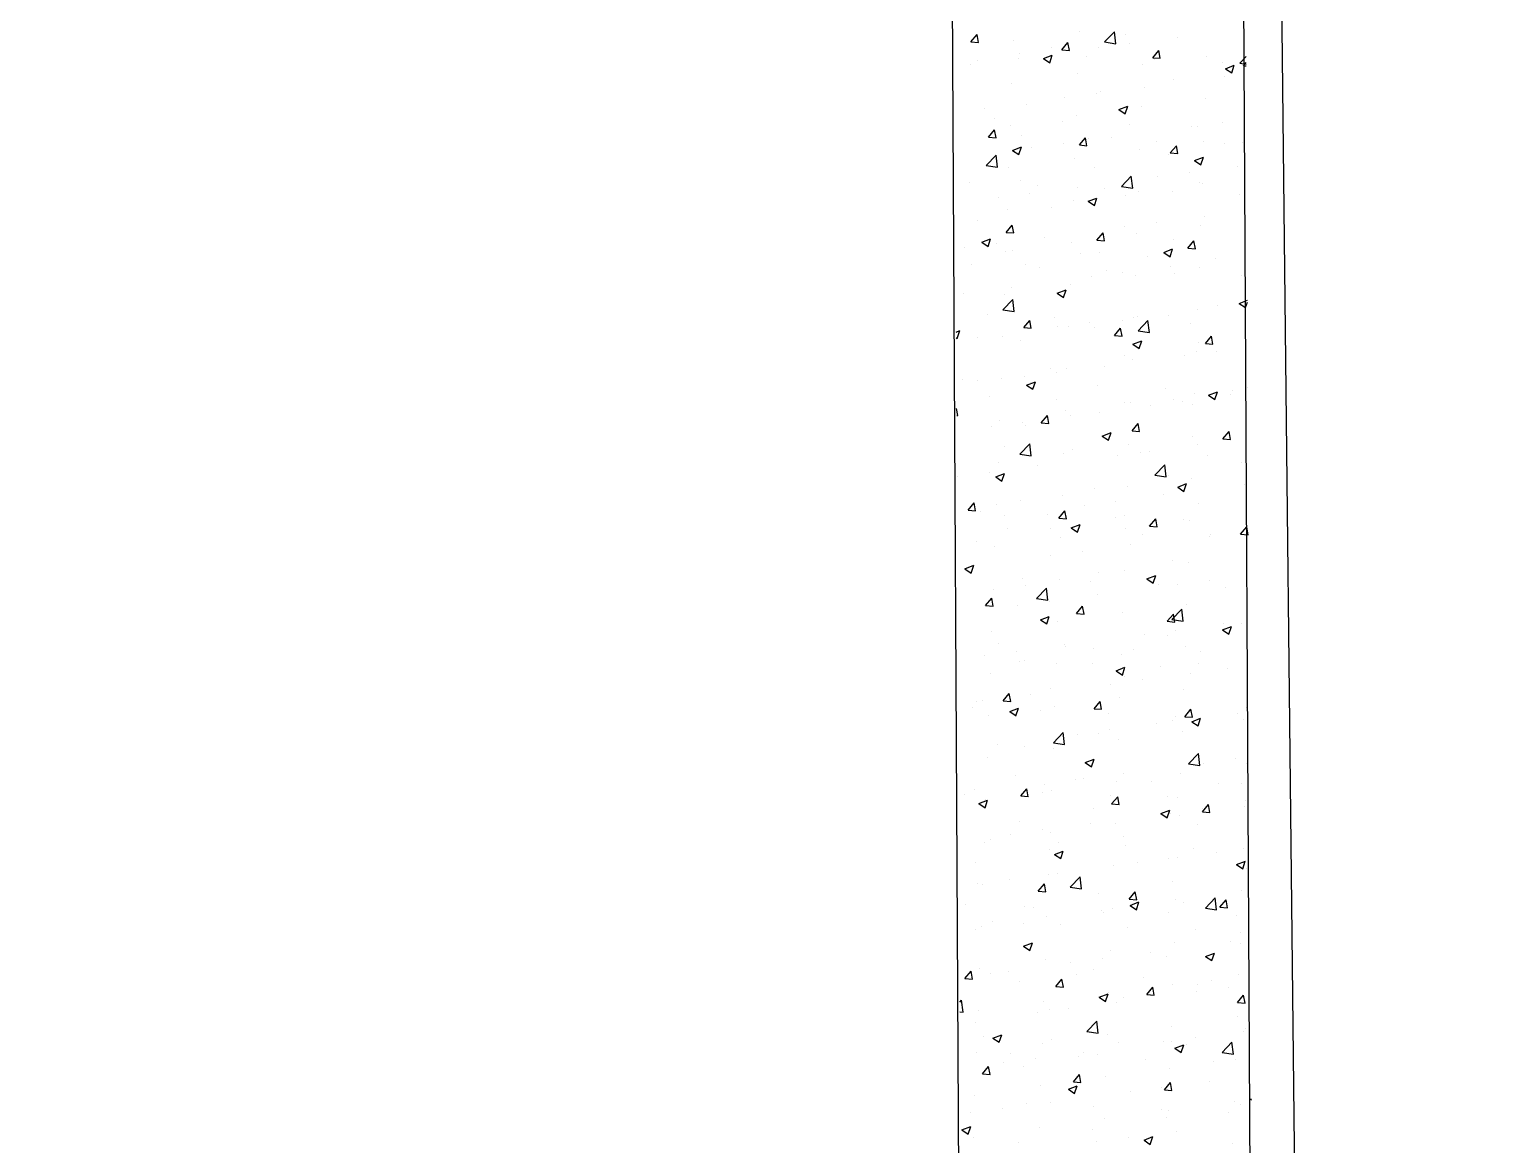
# Model space of a CAD drawing. Header units: millimetres. Extents: x 331487 to 517269, y 198509 to 399936.
# Drawn here: x 448268 to 449434, y 314198 to 315079 of the extents above; entities that cross this region are included whole.
import ezdxf

# ---------------------------------------------------------------- set-up
doc = ezdxf.new("R2010")
doc.units = ezdxf.units.MM
doc.header["$MEASUREMENT"] = 0
doc.layers.add('9th_plot boundry', color=1, linetype='Continuous')
doc.layers.add('COLUMN', color=6, linetype='Continuous')

msp = doc.modelspace()

# ---------------------------------------------------------------- linework, layer by layer
at = {"layer": '9th_plot boundry'}
msp.add_line((449434.4, 299006.3), (448946.6, 343103.6), dxfattribs=at)
msp.add_lwpolyline([(448946.6, 343103.6), (414422.2, 340817.1, 0.386106), (408845.6, 334960.7), (408845.6, 299960.7), (449434.4, 299006.3)], format="xyb", close=True, dxfattribs=at)
at = {"layer": 'COLUMN'}
for p, q in [((448972.9, 319477.3), (449064.3, 302244.5)), ((449202.9, 319478.5), (449294.4, 302239))]:
    msp.add_line(p, q, dxfattribs=at)
at = {"layer": 'COLUMN', "color": 2, "linetype": 'Continuous'}
for p, q in [((449010.8, 315069.1), (449015.7, 315074.8)), ((449016.8, 315068.5), (449015.7, 315074.8)), ((449096.4, 315077.2), (449096.4, 315077.2)), ((449116.3, 315068.9), (449124.1, 315077)), ((449125.2, 315067.5), (449124.1, 315077)), ((449132.9, 315074.6), (449132.9, 315074.6)), ((449174.2, 315072.5), (449174.2, 315072.5)), ((449010.8, 315069.1), (449016.8, 315068.5)), ((449044.4, 315069.7), (449044.4, 315069.7)), ((449049, 315059.7), (449049, 315059.7)), ((449068, 315055.8), (449075, 315058.5)), ((449073, 315052.5), (449075, 315058.5)), ((449074.6, 315064.6), (449074.6, 315064.6)), ((449082.6, 315062.8), (449087.4, 315068.5)), ((449082.6, 315062.8), (449088.5, 315062.3)), ((449088.5, 315062.3), (449087.4, 315068.5)), ((449111.3, 315064.3), (449111.3, 315064.3)), ((449116.3, 315068.9), (449125.2, 315067.5)), ((449136.3, 315067.5), (449136.3, 315067.5)), ((449154.3, 315056.5), (449159.1, 315062.3)), ((449160.3, 315056), (449159.1, 315062.2)), ((449010.2, 315051), (449010.2, 315051)), ((449016.3, 315054.6), (449016.3, 315054.6)), ((449048.1, 315055.9), (449048.1, 315055.9)), ((449068, 315055.8), (449073, 315052.5)), ((449102.4, 315057.4), (449102.4, 315057.4)), ((449146.5, 315050.9), (449146.5, 315050.9)), ((449154.3, 315056.5), (449160.3, 315056)), ((449155.8, 315055.2), (449155.8, 315055.2)), ((449197, 315057.3), (449197, 315057.3)), ((449209.2, 315052.9), (449209.2, 315052.9)), ((449211.7, 315047.8), (449218.7, 315050.5)), ((449211.7, 315047.8), (449216.7, 315044.5)), ((449216.7, 315044.5), (449218.7, 315050.5)), ((449223.1, 315052.3), (449228.1, 315057.5)), ((449223.1, 315052.3), (449228.1, 315051.5)), ((449226, 315050.2), (449228.1, 315052.7)), ((449226, 315050.2), (449228.1, 315050)), ((449043.2, 315036.4), (449043.2, 315036.4)), ((449095.2, 315043.9), (449095.2, 315043.9)), ((449171.1, 315039.6), (449171.1, 315039.6)), ((449211, 315041.4), (449211, 315041.4)), ((449085, 315024.8), (449085, 315024.8)), ((449110, 315028.1), (449110, 315028.1)), ((449112.8, 315029.6), (449112.8, 315029.6)), ((449147.9, 315033.1), (449147.9, 315033.1)), ((449195.8, 315024), (449195.8, 315024)), ((449021.8, 315016.5), (449021.8, 315016.5)), ((449054.5, 315019.6), (449054.5, 315019.6)), ((449127.7, 315015.6), (449134.7, 315018.3)), ((449127.7, 315015.6), (449132.7, 315012.2)), ((449132.6, 315012.2), (449134.7, 315018.3)), ((449145.3, 315017.6), (449145.3, 315017.6)), ((449029.6, 315008.6), (449029.6, 315008.6)), ((449042, 315003.1), (449042, 315003.1)), ((449082.9, 315006.3), (449082.9, 315006.3)), ((449093.9, 315010.6), (449093.9, 315010.6)), ((449136.3, 315004.1), (449136.3, 315004.1)), ((449184.7, 315002), (449184.7, 315002)), ((449189.7, 315001.8), (449189.7, 315001.8)), ((449209.7, 315005.3), (449209.7, 315005.3)), ((449024.7, 314993.8), (449029.5, 314999.6)), ((449024.7, 314993.8), (449030.7, 314993.3)), ((449030.7, 314993.3), (449029.5, 314999.6)), ((449050.7, 314995.2), (449050.7, 314995.2)), ((449083.7, 314988.7), (449083.7, 314988.7)), ((449096.4, 314987.6), (449101.3, 314993.3)), ((449102.4, 314987), (449101.3, 314993.3)), ((449104, 314992.9), (449104, 314992.9)), ((449121.6, 314993.7), (449121.6, 314993.7)), ((449157.4, 314990.7), (449157.4, 314990.7)), ((449194.6, 314990.7), (449194.6, 314990.7)), ((449225.3, 314989.9), (449225.3, 314989.9)), ((449022.9, 314971.4), (449030.7, 314979.6)), ((449031.8, 314970.1), (449030.7, 314979.6)), ((449043.7, 314983.3), (449050.7, 314986)), ((449043.7, 314983.3), (449048.6, 314980)), ((449048.6, 314980), (449050.7, 314986)), ((449058.6, 314985.4), (449058.6, 314985.4)), ((449092.7, 314977.3), (449092.7, 314977.3)), ((449096.4, 314987.6), (449102.4, 314987)), ((449144.1, 314984.3), (449144.1, 314984.3)), ((449167, 314979.9), (449167, 314979.9)), ((449168.2, 314981.3), (449173, 314987)), ((449168.2, 314981.3), (449174.1, 314980.8)), ((449174.1, 314980.8), (449173, 314987)), ((449187.4, 314975.3), (449194.4, 314978)), ((449192.3, 314972), (449194.4, 314978)), ((449210.8, 314988.4), (449210.8, 314988.4)), ((449022.9, 314971.4), (449031.8, 314970.1)), ((449040.8, 314969.8), (449040.8, 314969.8)), ((449108.7, 314969.9), (449108.7, 314969.9)), ((449183.4, 314965.8), (449183.4, 314965.8)), ((449187.4, 314975.3), (449192.3, 314972)), ((449221.3, 314970.8), (449221.3, 314970.8)), ((449009.7, 314957.8), (449009.7, 314957.8)), ((449050.3, 314959.9), (449050.3, 314959.9)), ((449063.1, 314955.5), (449063.1, 314955.5)), ((449095.2, 314954.2), (449095.2, 314954.2)), ((449129.6, 314954.9), (449137.4, 314963)), ((449129.6, 314954.9), (449138.5, 314953.5)), ((449138.5, 314953.5), (449137.4, 314963)), ((449158.4, 314962.5), (449158.4, 314962.5)), ((449190.9, 314958), (449190.9, 314958)), ((449193.4, 314957.5), (449193.4, 314957.5)), ((449032.3, 314945.9), (449032.3, 314945.9)), ((449057.4, 314949.2), (449057.4, 314949.2)), ((449091.5, 314944), (449091.5, 314944)), ((449103.3, 314943.1), (449110.3, 314945.7)), ((449103.3, 314943.1), (449108.3, 314939.7)), ((449108.3, 314939.7), (449110.3, 314945.7)), ((449116.4, 314953.3), (449116.4, 314953.3)), ((449132.6, 314948), (449132.6, 314948)), ((449142.8, 314951), (449142.8, 314951)), ((449169.8, 314951), (449169.8, 314951)), ((449223.2, 314948.7), (449223.2, 314948.7)), ((449039.6, 314936.5), (449039.6, 314936.5)), ((449074.3, 314937.9), (449074.3, 314937.9)), ((449195, 314931.4), (449195, 314931.4)), ((449016, 314927.9), (449016, 314927.9)), ((449038.6, 314918.6), (449043.4, 314924.4)), ((449038.6, 314918.6), (449044.6, 314918.1)), ((449044.6, 314918.1), (449043.4, 314924.4)), ((449132.1, 314923.1), (449132.1, 314923.1)), ((449157.1, 314926.4), (449157.1, 314926.4)), ((449192.1, 314924.2), (449192.1, 314924.2)), ((449019.3, 314910.8), (449026.3, 314913.5)), ((449019.3, 314910.8), (449024.3, 314907.4)), ((449024.3, 314907.4), (449026.3, 314913.5)), ((449031.1, 314909.8), (449031.1, 314909.8)), ((449068.9, 314914.8), (449068.9, 314914.8)), ((449090.3, 314910.7), (449090.3, 314910.7)), ((449110.3, 314912.3), (449115.1, 314918.1)), ((449110.3, 314912.3), (449116.3, 314911.8)), ((449116.3, 314911.8), (449115.1, 314918.1)), ((449141.6, 314917.8), (449141.6, 314917.8)), ((449170.8, 314913), (449170.8, 314913)), ((449182, 314906.1), (449186.9, 314911.8)), ((449188, 314905.5), (449186.9, 314911.8)), ((449006, 314906.5), (449006, 314906.5)), ((449038.3, 314903.2), (449038.3, 314903.2)), ((449043.6, 314904.4), (449043.6, 314904.4)), ((449097, 314902.2), (449097, 314902.2)), ((449112.5, 314902.9), (449112.5, 314902.9)), ((449150.3, 314899.9), (449150.3, 314899.9)), ((449163, 314902.8), (449170, 314905.5)), ((449163, 314902.8), (449168, 314899.4)), ((449168, 314899.4), (449170, 314905.5)), ((449182, 314906.1), (449188, 314905.5)), ((449203.7, 314897.6), (449203.7, 314897.6)), ((449011.3, 314893.2), (449011.3, 314893.2)), ((449054.2, 314892.9), (449054.2, 314892.9)), ((449064.7, 314891), (449064.7, 314891)), ((449105.8, 314883.6), (449105.8, 314883.6)), ((449118, 314888.7), (449118, 314888.7)), ((449130.8, 314886.9), (449130.8, 314886.9)), ((449140.4, 314884.5), (449140.4, 314884.5)), ((449168.7, 314891.9), (449168.7, 314891.9)), ((449171.4, 314886.5), (449171.4, 314886.5)), ((449190.9, 314890.9), (449190.9, 314890.9)), ((449224.8, 314884.2), (449224.8, 314884.2)), ((449042.6, 314875.3), (449042.6, 314875.3)), ((449079, 314870.5), (449086, 314873.2)), ((449084, 314867.2), (449086, 314873.2)), ((449089.1, 314877.4), (449089.1, 314877.4)), ((449004.8, 314870.3), (449004.8, 314870.3)), ((449036.1, 314857.5), (449043.9, 314865.6)), ((449037.1, 314869.9), (449037.1, 314869.9)), ((449045, 314856.1), (449043.9, 314865.6)), ((449079, 314870.5), (449084, 314867.2)), ((449205.5, 314860.8), (449205.5, 314860.8)), ((449222.7, 314862.5), (449229.1, 314865)), ((449222.7, 314862.5), (449227.7, 314859.2)), ((449225, 314863.3), (449225, 314863.3)), ((449227.7, 314859.2), (449229.1, 314863.4)), ((449023.7, 314853.6), (449023.7, 314853.6)), ((449036.1, 314857.5), (449045, 314856.1)), ((449052.5, 314843.4), (449057.3, 314849.1)), ((449058.4, 314842.9), (449057.3, 314849.1)), ((449077.1, 314851.3), (449077.1, 314851.3)), ((449130.5, 314849.1), (449130.5, 314849.1)), ((449139.2, 314851.2), (449139.2, 314851.2)), ((449142.4, 314852.5), (449142.4, 314852.5)), ((449142.9, 314840.9), (449150.6, 314849)), ((449151.7, 314839.5), (449150.6, 314849)), ((449166.7, 314853.3), (449166.7, 314853.3)), ((449189.7, 314857.6), (449189.7, 314857.6)), ((448999.2, 314839.9), (449002, 314841)), ((449000, 314834.9), (449002, 314841)), ((449052.5, 314843.4), (449058.4, 314842.9)), ((449079.5, 314844.2), (449079.5, 314844.2)), ((449087.9, 314844.1), (449087.9, 314844.1)), ((449104.5, 314847.5), (449104.5, 314847.5)), ((449108.4, 314843.3), (449108.4, 314843.3)), ((449124.2, 314837.1), (449129, 314842.9)), ((449124.2, 314837.1), (449130.2, 314836.6)), ((449130.2, 314836.6), (449129, 314842.9)), ((449142.9, 314840.9), (449151.7, 314839.5)), ((449183.8, 314846.8), (449183.8, 314846.8)), ((448999.2, 314835.4), (449000, 314834.9)), ((449016.3, 314835.9), (449016.3, 314835.9)), ((449035.9, 314836.6), (449035.9, 314836.6)), ((449050, 314833.3), (449050, 314833.3)), ((449138.7, 314830.3), (449145.7, 314833)), ((449138.7, 314830.3), (449143.7, 314826.9)), ((449143.7, 314826.9), (449145.7, 314833)), ((449190.6, 314831.3), (449190.6, 314831.3)), ((449195.9, 314830.8), (449200.7, 314836.6)), ((449195.9, 314830.8), (449201.9, 314830.3)), ((449201.9, 314830.3), (449200.7, 314836.6)), ((449132.3, 314821.3), (449132.3, 314821.3)), ((449138, 314817.9), (449138, 314817.9)), ((449179.2, 314821.4), (449179.2, 314821.4)), ((449188.5, 314824.3), (449188.5, 314824.3)), ((449204.3, 314824.7), (449204.3, 314824.7)), ((449004.2, 314802.5), (449004.2, 314802.5)), ((449034.7, 314803.4), (449034.7, 314803.4)), ((449053.2, 314804.8), (449053.2, 314804.8)), ((449074, 314811.3), (449074, 314811.3)), ((449078.2, 314808.1), (449078.2, 314808.1)), ((449086.6, 314810.9), (449086.6, 314810.9)), ((449116.1, 314813), (449116.1, 314813)), ((449015.7, 314801.3), (449015.7, 314801.3)), ((449054.7, 314798), (449061.7, 314800.7)), ((449054.7, 314798), (449059.7, 314794.7)), ((449057.6, 314800.2), (449057.6, 314800.2)), ((449059.7, 314794.7), (449061.7, 314800.7)), ((449111, 314798), (449111, 314798)), ((449164.4, 314795.7), (449164.4, 314795.7)), ((449187.3, 314791), (449187.3, 314791)), ((449198.4, 314790), (449205.4, 314792.7)), ((449203.4, 314786.7), (449205.4, 314792.7)), ((449215.8, 314790.2), (449215.8, 314790.2)), ((449217.7, 314793.5), (449217.7, 314793.5)), ((449228.8, 314796.3), (449228.8, 314796.3)), ((449000.6, 314773.9), (448999.5, 314779.6)), ((449025.3, 314789), (449025.3, 314789)), ((449078.7, 314786.8), (449078.7, 314786.8)), ((449132.1, 314784.5), (449132.1, 314784.5)), ((449136.8, 314784.6), (449136.8, 314784.6)), ((449152.9, 314781.9), (449152.9, 314781.9)), ((449170.5, 314786.3), (449170.5, 314786.3)), ((449178, 314785.2), (449178, 314785.2)), ((449185.4, 314782.3), (449185.4, 314782.3)), ((449198.4, 314790), (449203.4, 314786.7)), ((448999.6, 314774), (449000.6, 314773.9)), ((449033.5, 314770.1), (449033.5, 314770.1)), ((449051.9, 314768.6), (449051.9, 314768.6)), ((449066.3, 314768.2), (449071.2, 314773.9)), ((449066.3, 314768.2), (449072.3, 314767.7)), ((449072.3, 314767.7), (449071.2, 314773.9)), ((449085.4, 314777.6), (449085.4, 314777.6)), ((449089.8, 314773.6), (449089.8, 314773.6)), ((449112.2, 314776.3), (449112.2, 314776.3)), ((449138.1, 314761.9), (449142.9, 314767.7)), ((449144, 314761.4), (449142.9, 314767.6)), ((449026.9, 314765.3), (449026.9, 314765.3)), ((449053.9, 314766.3), (449053.9, 314766.3)), ((449114.4, 314757.8), (449121.4, 314760.5)), ((449114.4, 314757.8), (449119.3, 314754.4)), ((449119.3, 314754.4), (449121.4, 314760.5)), ((449138.1, 314761.9), (449144, 314761.4)), ((449186.1, 314757.7), (449186.1, 314757.7)), ((449209.8, 314755.6), (449214.6, 314761.4)), ((449209.8, 314755.6), (449215.8, 314755.1)), ((449215.8, 314755.1), (449214.6, 314761.4)), ((449037.7, 314749.4), (449037.7, 314749.4)), ((449049.4, 314743.5), (449057.2, 314751.6)), ((449049.4, 314743.5), (449058.3, 314742.1)), ((449058.3, 314742.1), (449057.2, 314751.6)), ((449084.2, 314744.3), (449084.2, 314744.3)), ((449091.1, 314747.1), (449091.1, 314747.1)), ((449135.6, 314751.3), (449135.6, 314751.3)), ((449144.5, 314744.9), (449144.5, 314744.9)), ((449151.7, 314745.8), (449151.7, 314745.8)), ((449189.5, 314750.8), (449189.5, 314750.8)), ((449032.3, 314736.8), (449032.3, 314736.8)), ((449063.5, 314734.2), (449063.5, 314734.2)), ((449126.6, 314742.5), (449126.6, 314742.5)), ((449156.1, 314727), (449163.9, 314735.1)), ((449165, 314725.6), (449163.9, 314735.1)), ((449197.8, 314742.6), (449197.8, 314742.6)), ((449224.7, 314736.7), (449224.7, 314736.7)), ((449000.6, 314725.9), (449000.6, 314725.9)), ((449025.6, 314729.2), (449025.6, 314729.2)), ((449030.4, 314725.5), (449037.4, 314728.2)), ((449030.4, 314725.5), (449035.3, 314722.2)), ((449035.3, 314722.2), (449037.3, 314728.2)), ((449156.1, 314727), (449165, 314725.6)), ((449166.4, 314726.7), (449166.4, 314726.7)), ((449174.1, 314717.5), (449181.1, 314720.2)), ((449179, 314714.1), (449181.1, 314720.2)), ((449184.8, 314724.4), (449184.8, 314724.4)), ((449083, 314711), (449083, 314711)), ((449108.1, 314716.7), (449108.1, 314716.7)), ((449134.3, 314718), (449134.3, 314718)), ((449163.2, 314711.3), (449163.2, 314711.3)), ((449174.1, 314717.5), (449179, 314714.1)), ((449226.4, 314719.6), (449226.4, 314719.6)), ((449008.5, 314699.2), (449013.3, 314705)), ((449008.5, 314699.2), (449014.5, 314698.7)), ((449014.5, 314698.7), (449013.3, 314705)), ((449018.2, 314698.3), (449018.2, 314698.3)), ((449031.1, 314703.5), (449031.1, 314703.5)), ((449049.8, 314706.6), (449049.8, 314706.6)), ((449080.2, 314693), (449085, 314698.7)), ((449086.2, 314692.4), (449085, 314698.7)), ((449100.3, 314703), (449100.3, 314703)), ((449125.3, 314706.3), (449125.3, 314706.3)), ((449190.4, 314704.7), (449190.4, 314704.7)), ((449037.2, 314694.7), (449037.2, 314694.7)), ((449071.6, 314696), (449071.6, 314696)), ((449080.2, 314693), (449086.2, 314692.4)), ((449090, 314685.2), (449097, 314687.9)), ((449090, 314685.2), (449095, 314681.9)), ((449095, 314681.9), (449097, 314687.9)), ((449125, 314693.8), (449125, 314693.8)), ((449132, 314694.7), (449132, 314694.7)), ((449151.9, 314686.7), (449156.8, 314692.4)), ((449151.9, 314686.7), (449157.9, 314686.2)), ((449157.9, 314686.2), (449156.8, 314692.4)), ((449178.4, 314691.5), (449178.4, 314691.5)), ((449183.6, 314691.1), (449183.6, 314691.1)), ((449223.7, 314680.4), (449228.5, 314686.2)), ((449229.6, 314679.9), (449228.5, 314686.2)), ((449015.4, 314674.7), (449015.4, 314674.7)), ((449039.3, 314684.9), (449039.3, 314684.9)), ((449073.7, 314684.7), (449073.7, 314684.7)), ((449081.8, 314677.7), (449081.8, 314677.7)), ((449092.7, 314682.6), (449092.7, 314682.6)), ((449133.1, 314684.7), (449133.1, 314684.7)), ((449146.1, 314680.3), (449146.1, 314680.3)), ((449199.5, 314678.1), (449199.5, 314678.1)), ((449200.1, 314680.2), (449200.1, 314680.2)), ((449223.7, 314680.4), (449229.6, 314679.9)), ((449225.1, 314683.5), (449225.1, 314683.5)), ((449029.8, 314670.2), (449029.8, 314670.2)), ((449074, 314663.6), (449074, 314663.6)), ((449099, 314666.9), (449099, 314666.9)), ((449136.9, 314671.9), (449136.9, 314671.9)), ((449228.5, 314669.7), (449228.5, 314669.7)), ((449006, 314653), (449013, 314655.7)), ((449006, 314653), (449011, 314649.6)), ((449010.9, 314655.3), (449010.9, 314655.3)), ((449011, 314649.6), (449013, 314655.7)), ((449131.9, 314651.4), (449131.9, 314651.4)), ((449170.2, 314659.7), (449170.2, 314659.7)), ((449182.4, 314657.8), (449182.4, 314657.8)), ((449051.7, 314645.2), (449051.7, 314645.2)), ((449053.6, 314639.7), (449053.6, 314639.7)), ((449080.6, 314644.4), (449080.6, 314644.4)), ((449105.1, 314643), (449105.1, 314643)), ((449111.9, 314649.7), (449111.9, 314649.7)), ((449149.7, 314645), (449156.7, 314647.7)), ((449149.7, 314645), (449154.7, 314641.6)), ((449154.7, 314641.6), (449156.7, 314647.7)), ((449158.5, 314640.7), (449158.5, 314640.7)), ((449173.8, 314640.7), (449173.8, 314640.7)), ((449198.8, 314644), (449198.8, 314644)), ((449022.4, 314624), (449027.2, 314629.8)), ((449028.3, 314623.5), (449027.2, 314629.8)), ((449028.6, 314636.9), (449028.6, 314636.9)), ((449062.6, 314629.5), (449070.4, 314637.7)), ((449062.6, 314629.5), (449071.5, 314628.2)), ((449071.5, 314628.2), (449070.4, 314637.7)), ((449072.7, 314627.4), (449072.7, 314627.4)), ((449110.6, 314632.4), (449110.6, 314632.4)), ((449211.9, 314638.4), (449211.9, 314638.4)), ((449022.4, 314624), (449028.3, 314623.5)), ((449047.7, 314624.1), (449047.7, 314624.1)), ((449065.7, 314612.7), (449072.7, 314615.4)), ((449070.7, 314609.4), (449072.7, 314615.4)), ((449094.1, 314617.7), (449098.9, 314623.5)), ((449094.1, 314617.7), (449100.1, 314617.2)), ((449100.1, 314617.2), (449098.9, 314623.5)), ((449130.7, 314618.2), (449130.7, 314618.2)), ((449165.8, 314611.5), (449170.6, 314617.2)), ((449169.4, 314613), (449177.2, 314621.1)), ((449171.8, 314610.9), (449170.6, 314617.2)), ((449178.3, 314611.6), (449177.2, 314621.1)), ((449181.2, 314624.6), (449181.2, 314624.6)), ((449027.4, 314603.6), (449027.4, 314603.6)), ((449065.7, 314612.7), (449070.7, 314609.4)), ((449079.3, 314611.1), (449079.3, 314611.1)), ((449165.8, 314611.5), (449171.8, 314610.9)), ((449169.4, 314613), (449178.3, 314611.6)), ((449172.5, 314604.6), (449172.5, 314604.6)), ((449209.4, 314604.7), (449216.4, 314607.4)), ((449209.4, 314604.7), (449214.4, 314601.4)), ((449210.4, 314609.6), (449210.4, 314609.6)), ((449214.4, 314601.4), (449216.4, 314607.4)), ((449224.4, 314610), (449224.4, 314610)), ((449032.2, 314594.1), (449032.2, 314594.1)), ((449084.3, 314593), (449084.3, 314593)), ((449085.6, 314591.9), (449085.6, 314591.9)), ((449147.5, 314601.3), (449147.5, 314601.3)), ((449166.1, 314600), (449166.1, 314600)), ((449021.4, 314584.7), (449021.4, 314584.7)), ((449046.4, 314588), (449046.4, 314588)), ((449053.3, 314580.7), (449053.3, 314580.7)), ((449107.8, 314590), (449107.8, 314590)), ((449129.5, 314584.9), (449129.5, 314584.9)), ((449139, 314589.6), (449139, 314589.6)), ((449180, 314591.3), (449180, 314591.3)), ((449192.4, 314587.3), (449192.4, 314587.3)), ((449026.2, 314570.3), (449026.2, 314570.3)), ((449049.5, 314580), (449049.5, 314580)), ((449078.1, 314577.8), (449078.1, 314577.8)), ((449106.7, 314578.4), (449106.7, 314578.4)), ((449125.4, 314572.5), (449132.4, 314575.2)), ((449125.4, 314572.5), (449130.4, 314569.1)), ((449130.4, 314569.1), (449132.4, 314575.2)), ((449160.1, 314576.2), (449160.1, 314576.2)), ((449184.1, 314570.1), (449184.1, 314570.1)), ((449190.1, 314578.1), (449190.1, 314578.1)), ((449213.5, 314573.9), (449213.5, 314573.9)), ((449073.4, 314558.1), (449073.4, 314558.1)), ((449121.1, 314561.9), (449121.1, 314561.9)), ((449131.7, 314568.1), (449131.7, 314568.1)), ((449146.2, 314565.2), (449146.2, 314565.2)), ((449178.8, 314558), (449178.8, 314558)), ((449015.1, 314548), (449015.1, 314548)), ((449020.1, 314548.6), (449020.1, 314548.6)), ((449036.2, 314548.8), (449041.1, 314554.5)), ((449036.2, 314548.8), (449042.2, 314548.3)), ((449042.2, 314548.3), (449041.1, 314554.5)), ((449058, 314553.5), (449058, 314553.5)), ((449108, 314542.5), (449112.8, 314548.3)), ((449113.9, 314542), (449112.8, 314548.3)), ((449128.3, 314551.6), (449128.3, 314551.6)), ((449012.3, 314543.3), (449012.3, 314543.3)), ((449025, 314537), (449025, 314537)), ((449041.4, 314540.2), (449048.4, 314542.9)), ((449041.4, 314540.2), (449046.4, 314536.9)), ((449046.3, 314536.9), (449048.4, 314542.9)), ((449065.7, 314541), (449065.7, 314541)), ((449076.9, 314544.5), (449076.9, 314544.5)), ((449108, 314542.5), (449113.9, 314542)), ((449119.1, 314538.8), (449119.1, 314538.8)), ((449172.5, 314536.5), (449172.5, 314536.5)), ((449179.7, 314536.2), (449184.5, 314542)), ((449179.7, 314536.2), (449185.7, 314535.7)), ((449185.7, 314535.7), (449184.5, 314542)), ((449185.1, 314532.2), (449192.1, 314534.9)), ((449190.1, 314528.9), (449192.1, 314534.9)), ((449220.9, 314539), (449220.9, 314539)), ((449225.9, 314534.3), (449225.9, 314534.3)), ((449228.2, 314543.1), (449228.2, 314543.1)), ((449075.9, 314515.6), (449083.7, 314523.7)), ((449084.8, 314514.2), (449083.7, 314523.7)), ((449094.8, 314522.4), (449094.8, 314522.4)), ((449111.6, 314523.1), (449111.6, 314523.1)), ((449119.9, 314525.7), (449119.9, 314525.7)), ((449157.7, 314530.7), (449157.7, 314530.7)), ((449169.9, 314533.1), (449169.9, 314533.1)), ((449177.5, 314524.7), (449177.5, 314524.7)), ((449185.1, 314532.2), (449190.1, 314528.9)), ((449229.5, 314532.2), (449229.5, 314532.2)), ((449031.7, 314514.1), (449031.7, 314514.1)), ((449053.3, 314513), (449053.3, 314513)), ((449075.7, 314511.2), (449075.7, 314511.2)), ((449075.9, 314515.6), (449084.8, 314514.2)), ((449127, 314518.3), (449127, 314518.3)), ((449023.8, 314503.7), (449023.8, 314503.7)), ((449101.1, 314500), (449108.1, 314502.6)), ((449101.1, 314500), (449106, 314496.6)), ((449106, 314496.6), (449108.1, 314502.6)), ((449182.6, 314499), (449190.4, 314507.2)), ((449182.6, 314499), (449191.5, 314497.7)), ((449191.5, 314497.7), (449190.4, 314507.2)), ((449194.6, 314499.6), (449194.6, 314499.6)), ((449219.6, 314502.9), (449219.6, 314502.9)), ((449228.3, 314498.9), (449228.3, 314498.9)), ((449046.3, 314489.9), (449046.3, 314489.9)), ((449099.6, 314487.7), (449099.6, 314487.7)), ((449131.4, 314491.3), (449131.4, 314491.3)), ((449176.3, 314491.4), (449176.3, 314491.4)), ((449014, 314478.7), (449014, 314478.7)), ((449050.1, 314473.6), (449054.9, 314479.3)), ((449056.1, 314473), (449054.9, 314479.3)), ((449067.3, 314476.5), (449067.3, 314476.5)), ((449068.5, 314483), (449068.5, 314483)), ((449074.5, 314478), (449074.5, 314478)), ((449093.6, 314486.3), (449093.6, 314486.3)), ((449125.8, 314485), (449125.8, 314485)), ((449153, 314485.4), (449153, 314485.4)), ((449206.4, 314483.2), (449206.4, 314483.2)), ((449224.1, 314483.4), (449224.1, 314483.4)), ((449005.4, 314474.7), (449005.4, 314474.7)), ((449017, 314467.7), (449024, 314470.4)), ((449017, 314467.7), (449022, 314464.3)), ((449022, 314464.3), (449024, 314470.4)), ((449022.5, 314470.5), (449022.5, 314470.5)), ((449050.1, 314473.6), (449056.1, 314473.1)), ((449120.7, 314474.2), (449120.7, 314474.2)), ((449121.8, 314467.3), (449126.7, 314473)), ((449121.8, 314467.3), (449127.8, 314466.8)), ((449127.8, 314466.8), (449126.7, 314473)), ((449165.8, 314473.4), (449165.8, 314473.4)), ((449174.1, 314472), (449174.1, 314472)), ((449193.6, 314461), (449198.4, 314466.8)), ((449199.5, 314460.5), (449198.4, 314466.8)), ((449227.1, 314465.6), (449227.1, 314465.6)), ((449227.5, 314469.7), (449227.5, 314469.7)), ((449049.2, 314453.4), (449049.2, 314453.4)), ((449105.1, 314451.8), (449105.1, 314451.8)), ((449107.5, 314463.4), (449107.5, 314463.4)), ((449160.8, 314459.7), (449167.8, 314462.4)), ((449160.8, 314459.7), (449165.7, 314456.3)), ((449165.7, 314456.3), (449167.8, 314462.4)), ((449168.3, 314460.1), (449168.3, 314460.1)), ((449175.1, 314458.1), (449175.1, 314458.1)), ((449193.3, 314463.4), (449193.3, 314463.4)), ((449193.6, 314461), (449199.5, 314460.5)), ((449042.2, 314443.5), (449042.2, 314443.5)), ((449067.3, 314446.8), (449067.3, 314446.8)), ((449073.3, 314444.7), (449073.3, 314444.7)), ((449124.6, 314451.7), (449124.6, 314451.7)), ((449131.4, 314441.4), (449131.4, 314441.4)), ((449189.8, 314451.4), (449189.8, 314451.4)), ((449021.3, 314437.2), (449021.3, 314437.2)), ((449026.4, 314439.1), (449026.4, 314439.1)), ((449073.1, 314431.4), (449073.1, 314431.4)), ((449076.7, 314427.4), (449083.7, 314430.1)), ((449079.7, 314436.8), (449079.7, 314436.8)), ((449081.7, 314424.1), (449083.7, 314430.1)), ((449133.1, 314434.6), (449133.1, 314434.6)), ((449186.5, 314432.3), (449186.5, 314432.3)), ((449204.9, 314429), (449204.9, 314429)), ((449225.8, 314432.3), (449225.8, 314432.3)), ((449014.8, 314421.4), (449014.8, 314421.4)), ((449076.7, 314427.4), (449081.7, 314424.1)), ((449123.4, 314418.4), (449123.4, 314418.4)), ((449142, 314420.7), (449142, 314420.7)), ((449167, 314424), (449167, 314424)), ((449173.9, 314424.8), (449173.9, 314424.8)), ((449220.5, 314419.4), (449227.5, 314422.1)), ((449220.5, 314419.4), (449225.4, 314416.1)), ((449225.4, 314416.1), (449227.4, 314422.1)), ((449041, 314407.4), (449041, 314407.4)), ((449072, 314411.4), (449072, 314411.4)), ((449078.8, 314412.4), (449078.8, 314412.4)), ((449089.2, 314401.6), (449097, 314409.7)), ((449098.1, 314400.2), (449097, 314409.7)), ((449169.6, 314406.4), (449169.6, 314406.4)), ((449228, 314416.5), (449228, 314416.5)), ((449015.9, 314404.1), (449015.9, 314404.1)), ((449020.1, 314403.9), (449020.1, 314403.9)), ((449064, 314398.4), (449068.8, 314404.1)), ((449064, 314398.4), (449070, 314397.8)), ((449070, 314397.8), (449068.8, 314404.1)), ((449089.2, 314401.6), (449098.1, 314400.2)), ((449111.3, 314396.4), (449111.3, 314396.4)), ((449135.7, 314392.1), (449140.5, 314397.8)), ((449141.7, 314391.6), (449140.5, 314397.8)), ((449224.6, 314399), (449224.6, 314399)), ((449006.9, 314388), (449006.9, 314388)), ((449053, 314386.4), (449053, 314386.4)), ((449060.3, 314385.7), (449060.3, 314385.7)), ((449113.6, 314383.5), (449113.6, 314383.5)), ((449122.2, 314385.1), (449122.2, 314385.1)), ((449135.7, 314392.1), (449141.7, 314391.6)), ((449136.4, 314387.2), (449143.4, 314389.9)), ((449136.4, 314387.2), (449141.4, 314383.8)), ((449140.7, 314384.6), (449140.7, 314384.6)), ((449141.4, 314383.8), (449143.4, 314389.9)), ((449172.7, 314391.5), (449172.7, 314391.5)), ((449178.6, 314389.5), (449178.6, 314389.5)), ((449195.9, 314385.1), (449203.7, 314393.2)), ((449195.9, 314385.1), (449204.8, 314383.7)), ((449204.8, 314383.7), (449203.7, 314393.2)), ((449207.4, 314385.8), (449212.3, 314391.6)), ((449207.4, 314385.8), (449213.4, 314385.3)), ((449213.4, 314385.3), (449212.3, 314391.5)), ((449018.9, 314370.6), (449018.9, 314370.6)), ((449028, 314374.6), (449028, 314374.6)), ((449052.5, 314372.9), (449052.5, 314372.9)), ((449070.8, 314378.1), (449070.8, 314378.1)), ((449081.4, 314372.3), (449081.4, 314372.3)), ((449115.7, 314381.3), (449115.7, 314381.3)), ((449167, 314381.2), (449167, 314381.2)), ((449220.4, 314379), (449220.4, 314379)), ((449014.6, 314368), (449014.6, 314368)), ((449134.7, 314370), (449134.7, 314370)), ((449188.1, 314367.8), (449188.1, 314367.8)), ((449223.4, 314365.7), (449223.4, 314365.7)), ((449052.4, 314354.9), (449059.4, 314357.6)), ((449052.4, 314354.9), (449057.4, 314351.6)), ((449057.4, 314351.6), (449059.4, 314357.6)), ((449121, 314351.8), (449121, 314351.8)), ((449152.3, 314350.1), (449152.3, 314350.1)), ((449171.5, 314358.2), (449171.5, 314358.2)), ((449196.1, 314346.9), (449203.1, 314349.6)), ((449196.1, 314346.9), (449201.1, 314343.6)), ((449201.1, 314343.6), (449203.1, 314349.6)), ((449215.4, 314358.4), (449215.4, 314358.4)), ((449223.8, 314356.8), (449223.8, 314356.8)), ((449006.1, 314329.4), (449011, 314335.2)), ((449012.1, 314328.9), (449011, 314335.2)), ((449017.7, 314337.3), (449017.7, 314337.3)), ((449069.6, 314344.8), (449069.6, 314344.8)), ((449089.4, 314341.8), (449089.4, 314341.8)), ((449107.2, 314336.8), (449107.2, 314336.8)), ((449114.4, 314345.1), (449114.4, 314345.1)), ((449165.5, 314346.8), (449165.5, 314346.8)), ((449006.1, 314329.4), (449012.1, 314328.9)), ((449026.2, 314333.5), (449026.2, 314333.5)), ((449040.4, 314334.9), (449040.4, 314334.9)), ((449048.9, 314326.8), (449048.9, 314326.8)), ((449077.9, 314323.1), (449082.7, 314328.9)), ((449083.8, 314322.6), (449082.7, 314328.9)), ((449093.8, 314332.6), (449093.8, 314332.6)), ((449147.1, 314330.4), (449147.1, 314330.4)), ((449170.3, 314325), (449170.3, 314325)), ((449189.5, 314324.8), (449189.5, 314324.8)), ((449200.5, 314328.1), (449200.5, 314328.1)), ((449222.2, 314332.5), (449222.2, 314332.5)), ((449002, 314310.7), (449003.5, 314312.3)), ((449004.6, 314302.8), (449003.5, 314312.3)), ((449077.9, 314323.1), (449083.8, 314322.6)), ((449112.1, 314314.7), (449119.1, 314317.4)), ((449112.1, 314314.7), (449117.1, 314311.3)), ((449117.1, 314311.3), (449119.1, 314317.4)), ((449119.7, 314318.6), (449119.7, 314318.6)), ((449131.1, 314314.8), (449131.1, 314314.8)), ((449149.6, 314316.9), (449154.4, 314322.6)), ((449149.6, 314316.9), (449155.6, 314316.3)), ((449155.6, 314316.3), (449154.4, 314322.6)), ((449189.1, 314319), (449189.1, 314319)), ((449214.2, 314322.3), (449214.2, 314322.3)), ((449221.3, 314310.6), (449226.1, 314316.3)), ((449227.3, 314310.1), (449226.1, 314316.3)), ((449002, 314303.2), (449004.6, 314302.8)), ((449016.5, 314304), (449016.5, 314304)), ((449063.1, 314302.4), (449063.1, 314302.4)), ((449068.4, 314311.5), (449068.4, 314311.5)), ((449072.8, 314304.8), (449072.8, 314304.8)), ((449088.1, 314305.7), (449088.1, 314305.7)), ((449126, 314310.7), (449126, 314310.7)), ((449221.3, 314310.6), (449227.3, 314310.1)), ((449014.5, 314294.8), (449014.5, 314294.8)), ((449102.4, 314287.7), (449110.2, 314295.8)), ((449111.3, 314286.3), (449110.2, 314295.8)), ((449169, 314291.7), (449169, 314291.7)), ((449221, 314299.2), (449221, 314299.2)), ((449227.7, 314289.8), (449227.7, 314289.8)), ((449020.9, 314283.8), (449020.9, 314283.8)), ((449028.1, 314282.4), (449035.1, 314285.1)), ((449028.1, 314282.4), (449033, 314279.1)), ((449033, 314279.1), (449035.1, 314285.1)), ((449067.2, 314278.2), (449067.2, 314278.2)), ((449074.3, 314281.5), (449074.3, 314281.5)), ((449102.4, 314287.7), (449111.3, 314286.3)), ((449118.5, 314285.3), (449118.5, 314285.3)), ((449127.7, 314279.3), (449127.7, 314279.3)), ((449162.8, 314279.5), (449162.8, 314279.5)), ((449169.3, 314279.8), (449169.3, 314279.8)), ((449171.8, 314274.4), (449178.8, 314277.1)), ((449176.8, 314271), (449178.8, 314277.1)), ((449181, 314277), (449181, 314277)), ((449187.9, 314282.8), (449187.9, 314282.8)), ((449209.1, 314271.1), (449216.9, 314279.2)), ((449218, 314269.7), (449216.9, 314279.2)), ((449225.7, 314287.8), (449225.7, 314287.8)), ((449015.2, 314270.7), (449015.2, 314270.7)), ((449042, 314270.4), (449042, 314270.4)), ((449061.8, 314266.2), (449061.8, 314266.2)), ((449095.4, 314268.1), (449095.4, 314268.1)), ((449099.7, 314271.2), (449099.7, 314271.2)), ((449111, 314269.8), (449111, 314269.8)), ((449148.7, 314265.9), (449148.7, 314265.9)), ((449171.8, 314274.4), (449176.8, 314271)), ((449209.1, 314271.1), (449218, 314269.7)), ((449219.8, 314265.9), (449219.8, 314265.9)), ((449020, 314254.2), (449024.8, 314259.9)), ((449020, 314254.2), (449026, 314253.7)), ((449026, 314253.7), (449024.8, 314259.9)), ((449036.8, 314262.9), (449036.8, 314262.9)), ((449052.7, 314259.8), (449052.7, 314259.8)), ((449091.7, 314247.9), (449096.6, 314253.7)), ((449097.7, 314247.4), (449096.6, 314253.7)), ((449167.8, 314258.4), (449167.8, 314258.4)), ((449202.1, 314263.6), (449202.1, 314263.6)), ((449066, 314244.9), (449066, 314244.9)), ((449087.8, 314242.2), (449094.8, 314244.8)), ((449087.8, 314242.2), (449092.7, 314238.8)), ((449091.7, 314247.9), (449097.7, 314247.4)), ((449092.7, 314238.8), (449094.8, 314244.8)), ((449117.3, 314252), (449117.3, 314252)), ((449161.5, 314243.4), (449161.5, 314243.4)), ((449163.5, 314241.6), (449168.3, 314247.4)), ((449169.4, 314241.1), (449168.3, 314247.4)), ((449199.4, 314248.4), (449199.4, 314248.4)), ((449014, 314237.4), (449014, 314237.4)), ((449054.4, 314230.7), (449054.4, 314230.7)), ((449073.4, 314231.8), (449073.4, 314231.8)), ((449136.5, 314240.1), (449136.5, 314240.1)), ((449163.5, 314241.6), (449169.4, 314241.1)), ((449218.5, 314232.6), (449218.5, 314232.6)), ((449223.5, 314230.2), (449223.5, 314230.2)), ((449231.5, 314234.1), (449232.4, 314234.5)), ((449231.5, 314234.1), (449232.4, 314233.5)), ((449010.4, 314223.5), (449010.4, 314223.5)), ((449035.5, 314226.8), (449035.5, 314226.8)), ((449107.8, 314228.5), (449107.8, 314228.5)), ((449116.1, 314218.7), (449116.1, 314218.7)), ((449161.1, 314226.2), (449161.1, 314226.2)), ((449165.2, 314220.1), (449165.2, 314220.1)), ((449166.6, 314225.1), (449166.6, 314225.1)), ((449214.5, 314224), (449214.5, 314224)), ((449003.7, 314209.9), (449010.7, 314212.6)), ((449003.7, 314209.9), (449008.7, 314206.5)), ((449008.7, 314206.5), (449010.7, 314212.6)), ((449064.8, 314211.6), (449064.8, 314211.6)), ((449106.9, 314210.1), (449106.9, 314210.1)), ((449173.1, 314208.9), (449173.1, 314208.9)), ((449012.8, 314204.1), (449012.8, 314204.1)), ((449048.6, 314200.1), (449048.6, 314200.1)), ((449110.2, 314200.6), (449110.2, 314200.6)), ((449135.2, 314203.9), (449135.2, 314203.9)), ((449147.5, 314201.9), (449154.5, 314204.6)), ((449147.5, 314201.9), (449152.4, 314198.5)), ((449152.4, 314198.5), (449154.5, 314204.6)), ((449217.3, 314199.3), (449217.3, 314199.3))]:
    msp.add_line(p, q, dxfattribs=at)

doc.saveas('drawing.dxf')
